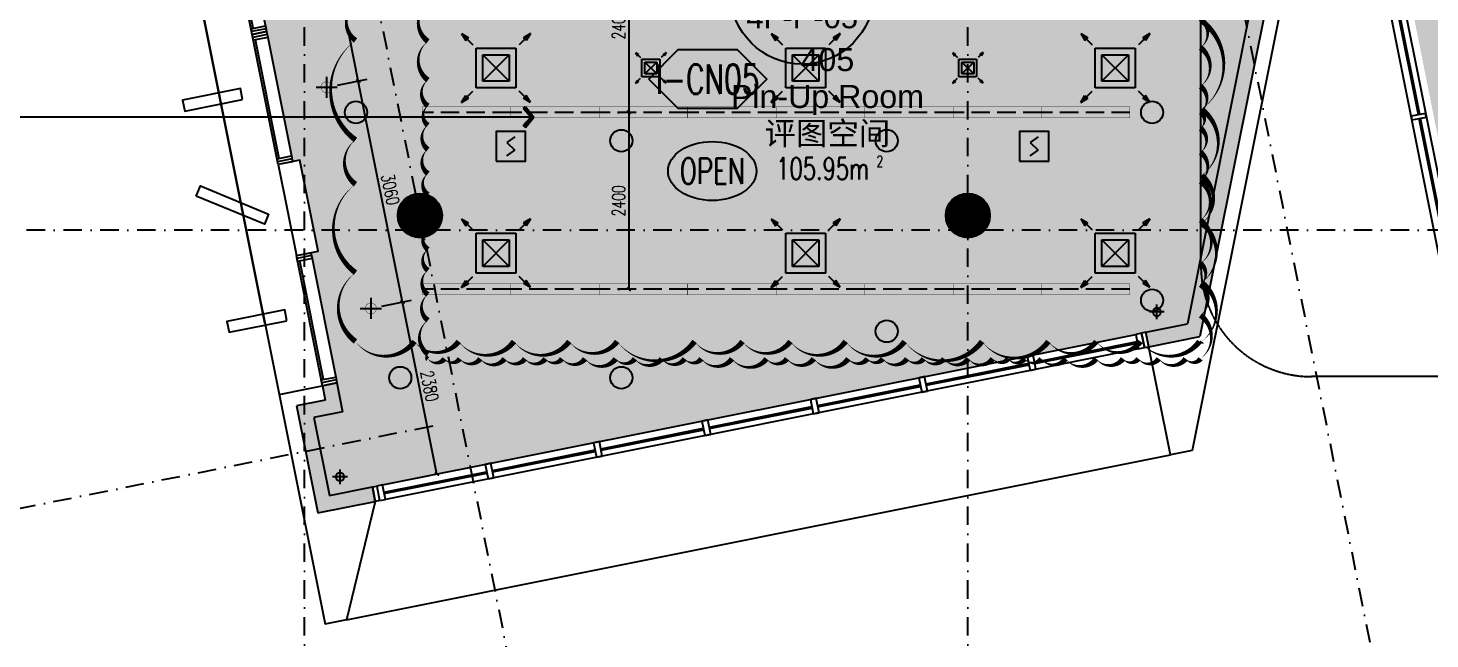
# Model space of a CAD drawing. Extents: x -354516 to 794396, y -401250 to -150594.
# Drawn here: x -26248 to -7231, y -383993 to -375706 of the extents above; entities that cross this region are included whole.
import ezdxf
from ezdxf.enums import TextEntityAlignment as Align

# ---------------------------------------------------------------- set-up
doc = ezdxf.new("R2010")
doc.units = 0
doc.header["$LTSCALE"] = 1000
doc.header["$MEASUREMENT"] = 0
for name, pattern in [('DASH', [0.35, 0.25, -0.1]), ('DASHDOT2', [0.5, 0.25, -0.125, 0, -0.125]), ('DOTE', [2.42, 2, -0.2, 0.02, -0.2])]:
    doc.linetypes.add(name, pattern=pattern)
for name, color, linetype in [('0-吊顶', 6, 'Continuous'), ('0-房间名称', 2, 'Continuous'), ('0-灯具1', 40, 'Continuous'), ('0-灯具修改0109', 140, 'Continuous'), ('0-设备风口（修改）', 71, 'Continuous'), ('A-轴线1', 1, 'DOTE'), ('an-wall', 4, 'Continuous'), ('an-wndw', 2, 'Continuous'), ('an-wndw-mull-h', 2, 'Continuous'), ('A标-索引', 3, 'Continuous'), ('BPM', 4, 'Continuous'), ('COLUMN', 2, 'Continuous'), ('LINE', 11, 'Continuous'), ('M-DUCT-S-DIFF', 6, 'DASH'), ('P-完成面', 4, 'Continuous'), ('PIPE', 3, 'Continuous'), ('PUB_DIM', 3, 'Continuous'), ('PUB_HATCH', 8, 'Continuous'), ('S-PLT', 30, 'Continuous'), ('SEE', 5, 'Continuous'), ('SN', 3, 'Continuous'), ('WALL', 2, 'Continuous'), ('WINDOW', 4, 'Continuous'), ('Z-110', 110, 'Continuous'), ('Z-材料', 3, 'Continuous'), ('墙体', 7, 'Continuous')]:
    doc.layers.add(name, color=color, linetype=linetype)
doc.layers.add('0-地面材质_material hatch', color=251, linetype='Continuous', transparency=0.3)
doc.styles.add('510p-03$0$Arial_2', font='arial.ttf', dxfattribs={"height": 6.392964})
doc.styles.add('510p-04$0$Arial_2', font='arial.ttf', dxfattribs={"height": 6.392964})
doc.styles.add('_TCH_SPACE', font='SIMPLEX', dxfattribs={"bigfont": 'GBCBIG'})
doc.styles.add('DIM', font='SimSun.ttf', dxfattribs={"width": 0.7})
doc.styles.add('DIM_FONT', font='SIMPLEX', dxfattribs={"width": 0.7, "bigfont": 'GBCBIG'})
doc.styles.add('HZ', font='tjromans.shx', dxfattribs={"width": 0.7, "bigfont": 'tjhztxt.shx'})
doc.dimstyles.new('_TCH_ARCH&&50', dxfattribs={"dimscale": 0.5, "dimtxt": 350, "dimasz": 100, "dimexe": 250, "dimexo": 300, "dimgap": 100, "dimtad": 1, "dimdec": 0, "dimzin": 0, "dimdsep": 46, "dimtxsty": 'DIM_FONT', "dimblk": 'ARCHTICK', "dimcen": 0.09, "dimclrd": 3, "dimclre": 3, "dimclrt": 7, "dimazin": 2, "dimtfac": 1, "dimtdec": 0, "dimtix": 1, "dimtmove": 2, "dimatfit": 3, "dimfxl": 0, "dimtolj": 1, "dimtzin": 0, "dimarcsym": 0})
doc.dimstyles.new('DIM', dxfattribs={"dimtxt": 2.5, "dimasz": 1, "dimexe": 1, "dimexo": 1, "dimgap": 1, "dimtad": 1, "dimdec": 0, "dimzin": 0, "dimdsep": 46, "dimtxsty": 'DIM', "dimblk": 'ARCHTICK', "dimcen": 0, "dimclrd": 5, "dimclre": 5, "dimclrt": 35, "dimadec": 0, "dimazin": 0, "dimtfac": 0.5, "dimtdec": 0, "dimtix": 1, "dimtmove": 2, "dimatfit": 2, "dimldrblk": 'A', "dimfxl": 0, "dimtolj": 1, "dimtzin": 0, "dimlwd": -1, "dimlwe": -1, "dimarcsym": 0})
pattern_1 = [(50, (-498310856.17, -3090192758), (537.94513695, -47.06410124), [56.25, -618.75]), (355, (-498310856.17, -3090192758), (-104.06350021, 564.144100275), [45, -495]), (100.45144446, (-498310811.34, -3090192761.9), (433.881635045, 517.07999323), [47.805144, -525.856584]), (46.1842, (-498310856.17, -3090192608), (800.430998, -124.1394606), [84.375, -928.125]), (96.63563549, (-498310789.5, -3090192618.35), (700.99645926, 730.58895058), [71.7077565, -788.78532]), (351.18416399, (-498310856.2, -3090192608), (700.9964588, 730.5889502), [67.5, -742.50000075]), (21, (-498310781.17, -3090192645.5), (447.68028909, -301.964168), [56.25, -618.75]), (326, (-498310781.17, -3090192645.5), (182.48649894, 543.86253379), [45, -495]), (71.45144474, (-498310743.86, -3090192670.66), (630.16678255, 241.898364605), [47.8051425, -525.856584]), (37.5, (-498310856.17, -3090192758), (9.119891488, 249.670390373), [0, -489, 0, -502.5, 0, -496.875]), (7.5, (-498310856.17, -3090192758), (197.302153082, 295.808783912), [0, -286.5, 0, -477.75, 0, -189.375]), (327.5, (-498311023.42, -3090192758), (400.366827129, -16.916153801), [0, -187.5, 0, -585, 0, -776.25]), (317.5, (-498311098.4, -3090192758), (437.389627007, 75.07873675), [0, -243.75, 0, -388.5, 0, -551.25])]

# ---------------------------------------------------------------- blocks, each defined once
blk = doc.blocks.new('A$C4BD07983')
at = {"layer": 'an-wndw-mull-h'}
blk.add_line((0, 0), (0, 200), dxfattribs=at)
blk.add_lwpolyline([(40, 200), (-40, 200), (-40, 0), (40, 0)], close=True, dxfattribs=at)
blk = doc.blocks.new('UBB side window')
at = {"layer": 'SEE'}
blk.add_lwpolyline([(498339312, 3089844226), (498338991, 3089842617)], dxfattribs=at)
at = {"layer": 'WINDOW'}
for points in [[(498339171, 3089842500), (498339524, 3089844265)], [(498339158, 3089842584), (498339479, 3089844192)]]:
    blk.add_lwpolyline(points, dxfattribs=at)
at = {"rotation": 258.6900676666284}
for p in [(498339320, 3089844265), (498338983, 3089842578)]:
    blk.add_blockref('A$C4BD07983', p, dxfattribs=at)
blk = doc.blocks.new('ubb glaz 2')
at = {"layer": 'an-wall'}
for points in [[(498274741, 3089861082), (498274712, 3089861230), (498273927, 3089861073), (498273957, 3089860926), (498274741, 3089861082)], [(498274113, 3089859771), (498274170, 3089859910), (498275094, 3089859529), (498275037, 3089859390), (498274113, 3089859771)], [(498275341, 3089858082), (498275312, 3089858230), (498274527, 3089858073), (498274557, 3089857926), (498275341, 3089858082)], [(498274713, 3089856771), (498274770, 3089856910), (498275694, 3089856529), (498275637, 3089856390), (498274713, 3089856771)]]:
    blk.add_lwpolyline(points, dxfattribs=at)
blk.add_lwpolyline([(498275824, 3089857200), (498276071, 3089855965), (498276365, 3089856024), (498276118, 3089857259)], close=True, dxfattribs=at)
blk.add_point((498274432, 3089861097), dxfattribs=at)
at = {"layer": 'an-wndw'}
for points in [[(498275420, 3089860239), (498275667, 3089859004)], [(498275471, 3089858965), (498275224, 3089860200)], [(498275484, 3089859049), (498275269, 3089860127)]]:
    blk.add_lwpolyline(points, dxfattribs=at)
for p in [(498274732, 3089859597), (498275032, 3089858097), (498275332, 3089856597)]:
    blk.add_point(p, dxfattribs=at)
at = {"layer": 'an-wndw', "xscale": -1}
for p in [(996614395, 17700), (996614995, 14700)]:
    blk.add_blockref('UBB side window', p, dxfattribs=at)
at = {"layer": 'an-wndw-mull-h', "xscale": -1, "rotation": 101.3099323333716}
for p in [(498275428, 3089860200), (498275659, 3089859043)]:
    blk.add_blockref('A$C4BD07983', p, dxfattribs=at)
blk = doc.blocks.new('510p-03$0$SameDrawingTag')
blk.add_line((-6.5, 0), (6.5, 0))
blk.add_circle((0, 0), 6.5)
at = {"style": '510p-03$0$Arial_2'}
blk.add_attdef('DWG#', text='', height=2.5, dxfattribs=at).set_placement((0, 3.25), align=Align.MIDDLE_CENTER)
blk = doc.blocks.new('TJ-FK1')
at = {"color": 95}
for p, q in [((-1.299, 1.299), (-1.034, 1.14)), ((-1.299, 1.299), (-0.875, 0.875)), ((-1.299, 1.299), (-1.14, 1.034)), ((-1.14, 1.034), (-1.034, 1.14)), ((1.299, 1.299), (0.875, 0.875)), ((1.299, 1.299), (1.034, 1.14)), ((1.14, 1.034), (1.034, 1.14)), ((1.299, 1.299), (1.14, 1.034)), ((-1.299, -1.299), (-0.875, -0.875)), ((-1.299, -1.299), (-1.14, -1.034)), ((-1.14, -1.034), (-1.034, -1.14)), ((1.299, -1.299), (0.875, -0.875)), ((1.14, -1.034), (1.034, -1.14)), ((1.299, -1.299), (1.14, -1.034)), ((-1.299, -1.299), (-1.034, -1.14)), ((1.299, -1.299), (1.034, -1.14))]:
    blk.add_line(p, q, dxfattribs=at)
for p, q in [((-0.75, 0.75), (0.75, 0.75)), ((-0.75, -0.75), (-0.75, 0.75)), ((0.75, 0.75), (0.75, -0.75)), ((-0.5, -0.5), (-0.5, 0.5)), ((-0.5, 0.5), (0.5, 0.5)), ((0.5, 0.5), (0.5, -0.5)), ((0.5, -0.5), (-0.5, -0.5)), ((0.75, -0.75), (-0.75, -0.75))]:
    blk.add_line(p, q)
at = {"color": 251}
for p, q in [((-0.5, -0.5), (0.5, 0.5)), ((0.5, -0.5), (-0.5, 0.5))]:
    blk.add_line(p, q, dxfattribs=at)
blk.add_point((0, 0))
blk = doc.blocks.new('$TwtSys$00000128')
h = blk.add_hatch(color=8)
h.dxf.hatch_style = 1
edge = h.paths.add_edge_path()
edge.add_arc((0, 0), 1, 0, 360)
blk.add_circle((0, 0, 0), 1)
blk = doc.blocks.new('PIPE-110')
for p, q in [((86987.5, -205523.5), (87187.5, -205523.5)), ((87087.5, -205623.5), (87087.5, -205423.5))]:
    blk.add_line(p, q)
blk.add_circle((87087.5, -205523.5), 55)
blk = doc.blocks.new('PIPE2')
at = {"layer": 'PIPE', "xscale": -1}
for p in [(118226, -41702), (107146, -43939)]:
    blk.add_blockref('PIPE-110', p, dxfattribs=at)
blk = doc.blocks.new('510p-04$0$material tag')
blk = doc.blocks.new('sdhdfhfdhfhfgffff')
at = {"layer": '0-灯具1'}
for points in [[(-143, 0), (143, 0)], [(0, 143), (0, -143)]]:
    blk.add_lwpolyline(points, dxfattribs=at)
at = {"layer": '0-灯具1', "const_width": 5}
for points in [[(0, 75, 1), (0, -75, 7.992133)], [(0, 75, -1), (0, -75, -7.992133)]]:
    blk.add_lwpolyline(points, format="xyb", dxfattribs=at)
blk = doc.blocks.new('A$C21183209')
at = {"layer": '0-灯具1', "color": 3, "linetype": 'DASH'}
blk.add_line((0, 75), (1200, 75), dxfattribs=at)
at = {"layer": '0-灯具1', "const_width": 5}
blk.add_lwpolyline([(0, 0), (1200, 0), (1200, 150), (0, 150)], close=True, dxfattribs=at)
blk = doc.blocks.new('YG')
at = {"layer": 'BPM', "color": 6, "ltscale": 2}
for p, q in [((53, 328), (-53, 253)), ((-53, 253), (53, 147)), ((-53, 72), (53, 147))]:
    blk.add_line(p, q, dxfattribs=at)
at = {"layer": 'BPM'}
blk.add_lwpolyline([(-200, 0), (200, 0), (200, 400), (-200, 400)], close=True, dxfattribs=at)
blk = doc.blocks.new('_YZH')
at = {"color": 255}
blk.add_circle((0, 0), 0.5, dxfattribs=at)
at = {"layer": 'PUB_HATCH', "color": 250, "const_width": 0.5}
blk.add_lwpolyline([(-0.25, 0, 1), (0.25, 0, 1)], format="xyb", close=True, dxfattribs=at)
blk = doc.blocks.new('GRID')
at = {"layer": '墙体', "color": 250, "linetype": 'DASHDOT2', "lineweight": -3}
for p, q in [((17951.9, 80687.3), (34670.2, -2904.3)), ((6675.2, 78432), (23393.5, -5159.7)), ((19436.4, -11413.5), (19436.4, 30586.5)), ((28436.4, -11413.5), (28436.4, 30586.5)), ((107436.4, 6586.5), (-19063.6, 6586.5))]:
    blk.add_line(p, q, dxfattribs=at)
blk.add_lwpolyline([(-4563.6, -1213.5), (21412.3, 3981.7)], dxfattribs=at)
blk = doc.blocks.new('TL-01')
at = {"layer": 'Z-材料'}
blk.add_lwpolyline([(-8, 0), (-4, 4), (4, 4), (8, 0), (4, -4), (-4, -4)], close=True, dxfattribs=at)
at = {"layer": 'Z-材料', "color": 6, "style": 'HZ', "width": 0.7}
blk.add_attdef('A', text='', height=4.5, dxfattribs=at).set_placement((0, 0), align=Align.MIDDLE_CENTER)
blk = doc.blocks.new('TL-02')
at = {"layer": 'SN'}
blk.add_ellipse((0, 0), major_axis=(-6, 0), ratio=0.666667, dxfattribs=at)
at = {"layer": 'SN', "color": 6, "style": 'HZ', "width": 0.7}
blk.add_attdef('A', text='', height=4.5, dxfattribs=at).set_placement((0, 0), align=Align.MIDDLE_CENTER)
blk = doc.blocks.new('_ArchTick')
at = {"color": 0, "linetype": 'ByBlock', "const_width": 0.4}
blk.add_lwpolyline([(-0.5, -0.5), (0.5, 0.5)], dxfattribs=at)
blk = doc.blocks.new('*D347')
at = {"layer": 'Defpoints', "color": 0}
for p in [(-21598, -379509), (-21168, -379423), (-21131, -381843)]:
    blk.add_point(p, dxfattribs=at)
at = {"layer": 'PUB_DIM', "color": 3, "lineweight": -2}
for p, q in [((-21451, -379480), (-21046, -379399)), ((-20702, -381757), (-21168, -379423)), ((-20984, -381813), (-20579, -381732))]:
    blk.add_line(p, q, dxfattribs=at)
at = {"layer": 'PUB_DIM', "color": 3, "lineweight": -2, "xscale": 50, "yscale": 50, "zscale": 50}
for p, rotation in [((-21168, -379423), 101.3097601559063), ((-20702, -381757), 281.3097601559064)]:
    blk.add_blockref('_ArchTick', p, dxfattribs=dict(at, rotation=rotation))
at = {"layer": 'PUB_DIM', "color": 7, "insert": (-20800, -380563), "char_height": 175, "attachment_point": 5, "rotation": 281.3098, "style": 'DIM_FONT'}
blk.add_mtext('\\A1;2380', dxfattribs=at)
blk = doc.blocks.new('*D348')
at = {"layer": 'Defpoints', "color": 0}
for p in [(-22198, -376509), (-21768, -376423), (-21598, -379509)]:
    blk.add_point(p, dxfattribs=at)
at = {"layer": 'PUB_DIM', "color": 3, "lineweight": -2}
for p, q in [((-22051, -376480), (-21646, -376399)), ((-21168, -379423), (-21768, -376423)), ((-21451, -379480), (-21046, -379399))]:
    blk.add_line(p, q, dxfattribs=at)
at = {"layer": 'PUB_DIM', "color": 3, "lineweight": -2, "xscale": 50, "yscale": 50, "zscale": 50}
for p, rotation in [((-21768, -376423), 101.3097601559063), ((-21168, -379423), 281.3097601559064)]:
    blk.add_blockref('_ArchTick', p, dxfattribs=dict(at, rotation=rotation))
at = {"layer": 'PUB_DIM', "color": 7, "insert": (-21333, -377896), "char_height": 175, "attachment_point": 5, "rotation": 281.3098, "style": 'DIM_FONT'}
blk.add_mtext('\\A1;3060', dxfattribs=at)
blk = doc.blocks.new('*D349')
at = {"layer": 'Defpoints', "color": 0}
for p in [(-22798, -373509), (-22368, -373423), (-22198, -376509)]:
    blk.add_point(p, dxfattribs=at)
at = {"layer": 'PUB_DIM', "color": 3, "lineweight": -2}
for p, q in [((-22651, -373480), (-22246, -373398)), ((-21768, -376423), (-22368, -373423)), ((-22051, -376480), (-21646, -376399))]:
    blk.add_line(p, q, dxfattribs=at)
at = {"layer": 'PUB_DIM', "color": 3, "lineweight": -2, "xscale": 50, "yscale": 50, "zscale": 50}
for p, rotation in [((-22368, -373423), 101.3097601559063), ((-21768, -376423), 281.3097601559064)]:
    blk.add_blockref('_ArchTick', p, dxfattribs=dict(at, rotation=rotation))
at = {"layer": 'PUB_DIM', "color": 7, "insert": (-21933, -374896), "char_height": 175, "attachment_point": 5, "rotation": 281.3098, "style": 'DIM_FONT'}
blk.add_mtext('\\A1;3060', dxfattribs=at)
blk = doc.blocks.new('*D370')
at = {"layer": 'Defpoints', "color": 0}
for p in [(-17724, -374450), (-18099, -376850), (-18099, -376850)]:
    blk.add_point(p, dxfattribs=at)
at = {"layer": 'PUB_DIM', "color": 3, "lineweight": -2}
for p, q in [((-17874, -374450), (-18224, -374450)), ((-18099, -374450), (-18099, -376850)), ((-18249, -376850), (-18224, -376850))]:
    blk.add_line(p, q, dxfattribs=at)
at = {"layer": 'PUB_DIM', "color": 3, "lineweight": -2, "xscale": 50, "yscale": 50, "zscale": 50}
for p, rotation in [((-18099, -374450), 90), ((-18099, -376850), 270)]:
    blk.add_blockref('_ArchTick', p, dxfattribs=dict(at, rotation=rotation))
at = {"layer": 'PUB_DIM', "color": 7, "insert": (-18237, -375650), "char_height": 175, "attachment_point": 5, "rotation": 90, "style": 'DIM_FONT'}
blk.add_mtext('\\A1;2400', dxfattribs=at)
blk = doc.blocks.new('*D371')
at = {"layer": 'Defpoints', "color": 0}
for p in [(-18099, -376850), (-18099, -379250), (-18099, -379250)]:
    blk.add_point(p, dxfattribs=at)
at = {"layer": 'PUB_DIM', "color": 3, "lineweight": -2}
for p, q in [((-18249, -376850), (-18224, -376850)), ((-18099, -376850), (-18099, -379250)), ((-18249, -379250), (-18224, -379250))]:
    blk.add_line(p, q, dxfattribs=at)
at = {"layer": 'PUB_DIM', "color": 3, "lineweight": -2, "xscale": 50, "yscale": 50, "zscale": 50}
for p, rotation in [((-18099, -376850), 90), ((-18099, -379250), 270)]:
    blk.add_blockref('_ArchTick', p, dxfattribs=dict(at, rotation=rotation))
at = {"layer": 'PUB_DIM', "color": 7, "insert": (-18237, -378050), "char_height": 175, "attachment_point": 5, "rotation": 90, "style": 'DIM_FONT'}
blk.add_mtext('\\A1;2400', dxfattribs=at)
blk = doc.blocks.new('A')
at = {"color": 134}
for p, q in [((-0.37, 0), (-2.13, 0)), ((-1.44, 1.15), (-1.09, 1.44)), ((-1.44, 1.15), (-0.37, 0)), ((-1.44, -1.15), (-0.37, 0)), ((-1.09, 1.44), (0, 0)), ((-1.09, -1.44), (0, 0)), ((-1.44, -1.15), (-1.09, -1.44))]:
    blk.add_line(p, q, dxfattribs=at)
for points in [[(-1.44, 1.15), (-1.09, 1.44), (-0.37, 0), (0, 0)], [(-1.44, -1.15), (-1.09, -1.44), (-0.37, 0), (0, 0)]]:
    blk.add_solid(points, dxfattribs=at)

msp = doc.modelspace()

# ---------------------------------------------------------------- hatches: boundary and pattern name
at = {"layer": '0-地面材质_material hatch'}
h = msp.add_hatch(dxfattribs=at)
h.set_pattern_fill('AR-CONC', color=256, scale=75)
h.set_pattern_definition(pattern_1)
h.paths.add_polyline_path([(-8294.4, -371327.3), (-6609.8, -379750.1), (6609.8, -379750.1), (8294.3, -371329.1)])
h = msp.add_hatch(dxfattribs=at)
h.set_pattern_fill('AR-CONC', color=256, scale=75)
h.set_pattern_definition(pattern_1)
h.paths.add_polyline_path([(-21749.3, -372650), (-23530.9, -372649.4), (-23513.9, -372734.4), (-23612, -372754), (-22659, -377519), (-22560.9, -377499.4), (-22313.9, -378734.4), (-22412, -378754), (-22000.1, -380813.2), (-22490.4, -380911.3), (-22259, -382068.1), (-10415, -379699.3), (-9276.9, -374008.8), (-10256.5, -374008.8), (-10488.4, -372850), (-11600, -372850), (-11598.8, -372650), (-13106.9, -372650), (-13100, -372850), (-13200, -372850), (-13200, -373050), (-13800, -373050), (-13800, -372849.5), (-16500, -372850), (-17854.2, -372850), (-19700, -372850), (-19901.5, -372850), (-21749.3, -372850)])
at = {"layer": 'WALL'}
h = msp.add_hatch(color=250, dxfattribs=at)
h.dxf.hatch_style = 1
h.paths.add_polyline_path([(-9378.9, -374008.8), (-9174.9, -374008.8), (-10351.2, -379890.5), (-11045.8, -380029.5), (-11085, -379833.3), (-10521.2, -379720.6)])
h = msp.add_hatch(color=250, dxfattribs=at)
h.dxf.hatch_style = 1
h.paths.add_polyline_path([(-22059, -380519), (-22255.1, -380558.2), (-22215.9, -380754.4), (-22608.1, -380832.8), (-22317.9, -382283.9), (-21538, -382127.9), (-21577.3, -381931.8), (-22161, -382048.5), (-22372.8, -380989.7), (-21980.5, -380911.3)])

# ---------------------------------------------------------------- linework, layer by layer
at = {"layer": '0-吊顶', "linetype": 'DASH', "ltscale": 0.01}
msp.add_lwpolyline([(-8837.6, -369895.7), (7875, -369895.7, -0.4142136), (9375, -371395.7), (9375, -378934.7, -0.4142136), (7875, -380434.7), (-8837.6, -380434.7, -0.4142136), (-10337.6, -378934.7), (-10337.6, -371395.7, -0.4142136)], format="xyb", close=True, dxfattribs=at)
at = {"layer": '0-灯具修改0109'}
msp.add_lwpolyline([(-21806.4, -375374.7, 0, 75, 0.5), (-21806.4, -375874.7, 0, 75, 0.5), (-21806.4, -377224.7, 0, 75, 0.5), (-21806.4, -377824.7, 0, 75, 0.5), (-21806.4, -379024.7, 0, 75, 0.5), (-21806.4, -379957.7, 0, 75, 0.5), (-21006.4, -379957.7, 0, 75, 0.5), (-20406.4, -379957.7, 0, 75, 0.5), (-19656.4, -379957.7, 0, 75, 0.5), (-18906.4, -379957.7, 0, 75, 0.5), (-18256.4, -379957.7, 0, 75, 0.5), (-17206.4, -379957.7, 0, 75, 0.5), (-16556.4, -379957.7, 0, 75, 0.5), (-15906.4, -379957.7, 0, 75, 0.5), (-15156.4, -379957.7, 0, 75, 0.5), (-14356.4, -379957.7, 0, 75, 0.5), (-13306.4, -379957.7, 0, 75, 0.5), (-12406.4, -379957.7, 0, 75, 0.5), (-11756.4, -379957.7, 0, 75, 0.5), (-11156.4, -379957.7, 0, 75, 0.5), (-10356.4, -379957.7, 0, 75, 0.5), (-10326.8, -379957.7, 0, 75, 0.5), (-10326.8, -379157.7, 0, 75, 0.5), (-10326.8, -378357.7, 0, 75, 0.5), (-10326.8, -377707.7, 0, 75, 0.5), (-10326.8, -376807.7, 0, 75, 0.5), (-10326.8, -375607.7, 0, 75, 0.5)], format="xyseb", dxfattribs=at)
at = {"layer": '0-设备风口（修改）'}
msp.add_lwpolyline([(-20824, -375362.7, 0, 75, 0.5), (-20824, -375887.6, 0, 75, 0.5), (-20824, -376412.4, 0, 75, 0.5), (-20824, -376762.4, 0, 75, 0.5), (-20824, -377024.8, 0, 75, 0.5), (-20824, -377352.9, 0, 75, 0.5), (-20824, -377680.9, 0, 75, 0.5), (-20824, -377965.2, 0, 75, 0.5), (-20824, -378424.5, 0, 75, 0.5), (-20824, -378708.8, 0, 75, 0.5), (-20824, -378993.1, 0, 75, 0.5), (-20824, -379321.2, 0, 75, 0.5), (-20824, -379671.1, 0, 75, 0.5), (-20824, -380130.4, 0, 75, 0.5), (-20824, -380192.5, 0, 75, 0.5), (-20598.6, -380192.5, 0, 75, 0.5), (-20390.6, -380192.5, 0, 75, 0.5), (-20113.3, -380192.5, 0, 75, 0.5), (-19783.9, -380192.5, 0, 75, 0.5), (-19506.6, -380192.5, 0, 75, 0.5), (-19229.2, -380192.5, 0, 75, 0.5), (-19003.8, -380192.5, 0, 75, 0.5), (-18691.8, -380192.5, 0, 75, 0.5), (-18275.8, -380192.5, 0, 75, 0.5), (-18015.8, -380192.5, 0, 75, 0.5), (-17651.7, -380192.5, 0, 75, 0.5), (-17339.7, -380192.5, 0, 75, 0.5), (-17114.3, -380192.5, 0, 75, 0.5), (-16698.3, -380192.5, 0, 75, 0.5), (-16230.3, -380192.5, 0, 75, 0.5), (-15952.9, -380192.5, 0, 75, 0.5), (-15588.9, -380192.5, 0, 75, 0.5), (-15120.8, -380192.5, 0, 75, 0.5), (-14860.8, -380192.5, 0, 75, 0.5), (-14652.8, -380192.5, 0, 75, 0.5), (-14323.4, -380192.5, 0, 75, 0.5), (-14098.1, -380192.5, 0, 75, 0.5), (-13820.7, -380192.5, 0, 75, 0.5), (-13491.4, -380192.5, 0, 75, 0.5), (-13162, -380192.5, 0, 75, 0.5), (-12954, -380192.5, 0, 75, 0.5), (-12728.6, -380192.5, 0, 75, 0.5), (-12503.3, -380192.5, 0, 75, 0.5), (-12173.9, -380192.5, 0, 75, 0.5), (-11757.9, -380192.5, 0, 75, 0.5), (-11393.8, -380192.5, 0, 75, 0.5), (-11185.8, -380192.5, 0, 75, 0.5), (-10908.5, -380192.5, 0, 75, 0.5), (-10544.4, -380192.5, 0, 75, 0.5), (-10343, -380192.5, 0, 75, 0.5), (-10343, -379602, 0, 75, 0.5), (-10343, -379186.5, 0, 75, 0.5), (-10343, -378902.2, 0, 75, 0.5), (-10343, -378311.7, 0, 75, 0.5), (-10343, -377786.8, 0, 75, 0.5), (-10343, -377393.1, 0, 75, 0.5), (-10343, -377065.1, 0, 75, 0.5), (-10343, -376846.4, 0, 75, 0.5), (-10343, -376496.4, 0, 75, 0.5), (-10343, -375971.5, 0, 75, 0.5), (-10343, -375577.9, 0, 75, 0.5)], format="xyseb", dxfattribs=at)
at = {"layer": 'P-完成面'}
for p, q in [((-36348.6, -313150), (-22219.8, -383794)), ((-8930.9, -373808.8), (-10456.7, -381437.9)), ((-10752.3, -381497), (-11085, -379833.3)), ((-22843.4, -380675.9), (-22059, -380519)), ((-21928.1, -383732.2), (-10752.3, -381497)), ((-10456.7, -381437.9), (-10752.3, -381497)), ((-21538, -382127.9), (-21928.1, -383732.2)), ((-21928.1, -383732.2), (-22220.5, -383790.6))]:
    msp.add_line(p, q, dxfattribs=at)
for points in [[(-23036.4, -379711.4), (-35478, -317503.4)], [(-22737.6, -379675.6), (-22767, -379528.5), (-23551.4, -379685.4), (-23522, -379832.5), (-22737.6, -379675.6)]]:
    msp.add_lwpolyline(points, dxfattribs=at)
at = {"layer": 'WALL', "color": 0}
for p, q in [((-9378.9, -374008.8), (-10521.2, -379720.6)), ((-9174.9, -374008.8), (-10351.2, -379890.5)), ((-11085, -379833.3), (-10521.2, -379720.6)), ((-11045.8, -380029.4), (-10351.2, -379890.5)), ((-22059, -380519), (-21980.5, -380911.3)), ((-22255.1, -380558.2), (-22215.9, -380754.4)), ((-22215.9, -380754.4), (-22608.1, -380832.8)), ((-22608.1, -380832.8), (-22317.9, -382283.9)), ((-21980.5, -380911.3), (-22372.8, -380989.7)), ((-22372.8, -380989.7), (-22161, -382048.5)), ((-22161, -382048.5), (-21577.3, -381931.8)), ((-21577.3, -381931.8), (-21538, -382127.9)), ((-22317.9, -382283.9), (-21538, -382127.9))]:
    msp.add_line(p, q, dxfattribs=at)
at = {"layer": 'WINDOW', "color": 4}
for p, q in [((-8395.8, -371330), (-6716.8, -379725)), ((-7288.9, -376864.1), (-7485, -376903.4)), ((-7485, -376903.4), (-7475.2, -376952.4)), ((-7475.2, -376952.4), (-7279.1, -376913.2)), ((-7279.1, -376913.2), (-7288.9, -376864.1)), ((-21440, -381904.3), (-11222.3, -379860.9)), ((-11143.8, -379845.2), (-11222.3, -379860.9)), ((-11222.3, -379860.9), (-11183.1, -380057)), ((-11104.6, -380041.4), (-11143.8, -379845.2)), ((-11183.1, -380057), (-21400.7, -382100.4)), ((-12614.7, -380139.4), (-12693.2, -380155.1)), ((-12693.2, -380155.1), (-12653.9, -380351.2)), ((-12575.5, -380335.5), (-12614.7, -380139.4)), ((-11183.1, -380057), (-11104.6, -380041.4)), ((-12653.9, -380351.2), (-12575.5, -380335.5)), ((-14085.6, -380433.6), (-14164, -380449.2)), ((-14164, -380449.2), (-14124.8, -380645.4)), ((-14046.4, -380629.7), (-14085.6, -380433.6)), ((-15556.5, -380727.7), (-15634.9, -380743.4)), ((-15517.2, -380923.8), (-15556.5, -380727.7)), ((-14124.8, -380645.4), (-14046.4, -380629.7)), ((-15634.9, -380743.4), (-15595.7, -380939.5)), ((-15595.7, -380939.5), (-15517.2, -380923.8)), ((-17027.3, -381021.9), (-17105.8, -381037.5)), ((-17105.8, -381037.5), (-17066.6, -381233.7)), ((-16988.1, -381218), (-17027.3, -381021.9)), ((-17066.6, -381233.7), (-16988.1, -381218)), ((-18498.2, -381316), (-18576.7, -381331.7)), ((-18576.7, -381331.7), (-18537.4, -381527.8)), ((-18459, -381512.1), (-18498.2, -381316)), ((-19969.1, -381610.2), (-20047.5, -381625.9)), ((-20047.5, -381625.9), (-20008.3, -381822)), ((-19929.9, -381806.3), (-19969.1, -381610.2)), ((-18537.4, -381527.8), (-18459, -381512.1)), ((-20008.3, -381822), (-19929.9, -381806.3)), ((-21440, -381904.3), (-21518.4, -381920)), ((-21518.4, -381920), (-21479.2, -382116.1)), ((-21400.7, -382100.4), (-21440, -381904.3)), ((-21479.2, -382116.1), (-21400.7, -382100.4))]:
    msp.add_line(p, q, dxfattribs=at)
at = {"layer": 'WINDOW', "color": 3}
for p, q in [((-7387, -376883.7), (-7671.4, -375461.9)), ((-7367.4, -376879.8), (-7651.7, -375458)), ((-7092.8, -378354.6), (-7377.2, -376932.8)), ((-7073.2, -378350.7), (-7357.6, -376928.9)), ((-12595.1, -380237.5), (-11202.7, -379959)), ((-12591.2, -380257.1), (-11198.8, -379978.6)), ((-14066, -380531.6), (-12673.6, -380253.1)), ((-14062.1, -380551.2), (-12669.6, -380272.8)), ((-15536.9, -380825.8), (-14144.4, -380547.3)), ((-15532.9, -380845.4), (-14140.5, -380566.9)), ((-17007.7, -381119.9), (-15615.3, -380841.5)), ((-17003.8, -381139.5), (-15611.4, -380861.1)), ((-18478.6, -381414.1), (-17086.2, -381135.6)), ((-18474.7, -381433.7), (-17082.3, -381155.2)), ((-19949.5, -381708.2), (-18557.1, -381429.8)), ((-19945.6, -381727.8), (-18553.1, -381449.4)), ((-21420.4, -382002.4), (-20027.9, -381723.9)), ((-21416.4, -382022), (-20024, -381743.5))]:
    msp.add_line(p, q, dxfattribs=at)
at = {"layer": 'WINDOW', "color": 4}
msp.add_lwpolyline([(6720.2, -371130), (8639.7, -371130), (6870.7, -379975), (-6870.7, -379975), (-8639.7, -371130), (-6729.8, -371130)], dxfattribs=at)
for points in [[(-11085, -379833.3), (-11143.8, -379845.4), (-11104.6, -380041.2), (-11045.8, -380029.4)], [(-21577.3, -381931.8), (-21518.4, -381920), (-21479.2, -382116.1), (-21538, -382127.9)]]:
    msp.add_lwpolyline(points, close=True, dxfattribs=at)

# ---------------------------------------------------------------- block references
at = {"layer": '0-吊顶'}
ref = msp.add_blockref('510p-03$0$SameDrawingTag', (-15746.7, -375220.7), dxfattribs=dict(at, xscale=150, yscale=150, zscale=150))
ref.add_attrib('DWG#', '1', dxfattribs={"layer": '0', "height": 300, "style": '510p-03$0$Arial_2'}).set_placement((-15746.7, -374881), align=Align.MIDDLE_CENTER)
ref.add_attrib('SHT#', '4F-P-05', dxfattribs={"layer": '0', "height": 300, "style": '510p-03$0$Arial_2'}).set_placement((-15746.7, -375558.6), align=Align.MIDDLE_CENTER)
at = {"layer": '0-房间名称'}
ref = msp.add_blockref('510p-04$0$material tag', (-195783.9, -451966.5), dxfattribs=dict(at, xscale=3.125, yscale=3.125, zscale=3.125))
ref.add_attrib('ROOM_TAG', '405', dxfattribs={"layer": '0', "height": 312.5, "style": '510p-04$0$Arial_2'}).set_placement((-15404.2, -376134.3), align=Align.MIDDLE_CENTER)
ref.add_attrib('NAME_ENG', 'Pin-Up Room', dxfattribs={"layer": '0', "height": 312.5, "style": '510p-04$0$Arial_2'}).set_placement((-15404.2, -376634.3), align=Align.MIDDLE_CENTER)
ref.add_attrib('NAME_CN', '评图空间', dxfattribs={"layer": '0', "height": 312.5, "style": '510p-04$0$Arial_2'}).set_placement((-15404.2, -377134.3), align=Align.MIDDLE_CENTER)
at = {"layer": '0-灯具1'}
for p in [(-22198.1, -376509), (-21598.1, -379509)]:
    msp.add_blockref('sdhdfhfdhfhfgffff', p, dxfattribs=at)
at = {"layer": '0-灯具1', "rotation": 180}
for p in [(-19700, -376775), (-19700, -376775), (-18500, -376775), (-18500, -376775), (-17300, -376775), (-17300, -376775), (-16100, -376775), (-16100, -376775), (-14900, -376775), (-14900, -376775), (-13700, -376775), (-13700, -376775), (-12500, -376775), (-12500, -376775), (-11300, -376775), (-11300, -376775), (-19700, -379175), (-18500, -379175), (-17300, -379175), (-16100, -379175), (-14900, -379175), (-13700, -379175), (-12500, -379175), (-11300, -379175)]:
    msp.add_blockref('A$C21183209', p, dxfattribs=at)
at = {"layer": 'A-轴线1'}
msp.add_blockref('GRID', (-41936.4, -385036.5), dxfattribs=at)
at = {"layer": 'COLUMN', "xscale": 600, "yscale": 600, "zscale": 600}
for p in [(-20932.1, -378250), (-13500.1, -378250)]:
    msp.add_blockref('_YZH', p, dxfattribs=at)
at = {"layer": 'LINE'}
for p in [(-19700, -377510.5), (-12600, -377510.5)]:
    msp.add_blockref('YG', p, dxfattribs=at)
at = {"layer": 'M-DUCT-S-DIFF', "zscale": 0.8000000000000114, "rotation": 180}
for p, xscale, yscale in [((-19900, -376247.2), 360, 360), ((-15700, -376247.2), 360, 360), ((-11500, -376247.2), 360, 360), ((-17800, -376247.2), 160, 160), ((-13500, -376247.2), 160, 160), ((-19900, -378759.8), 360, 360), ((-15700, -378759.8), 360, 360), ((-11500, -378759.8), 360, 360)]:
    msp.add_blockref('TJ-FK1', p, dxfattribs=dict(at, xscale=xscale, yscale=yscale))
at = {"layer": 'P-完成面'}
msp.add_blockref('ubb glaz 2', (-498298678.8, -3090234758), dxfattribs=at)
msp.add_blockref('ubb glaz 2', (-498298678.8, -3090234758), dxfattribs=at)
at = {"layer": 'P-完成面', "xscale": -1}
msp.add_blockref('UBB side window', (498316916.2, -3090223058), dxfattribs=at)
at = {"layer": 'PIPE'}
msp.add_blockref('PIPE2', (-42074.9, -132331.5), dxfattribs=at)
at = {"layer": 'S-PLT', "xscale": 150.0000015, "yscale": 150.0000015, "zscale": 150.0000015}
for p in [(-21800, -376850), (-11000, -376850), (-18200, -377235.1), (-14600, -377235.1), (-11000, -379400), (-14600, -379818.9), (-21200, -380450), (-18200, -380450)]:
    msp.add_blockref('$TwtSys$00000128', p, dxfattribs=at)
at = {"layer": 'Z-110'}
ref = msp.add_blockref('TL-02', (-16966.2, -377646.1), dxfattribs=dict(at, xscale=100, yscale=100, zscale=100))
ref.add_attrib('A', 'OPEN', dxfattribs={"color": 6, "height": 350, "rotation": 0, "style": 'HZ', "width": 0.7}).set_placement((-16966.2, -377646.1), align=Align.MIDDLE_CENTER)
at = {"layer": 'Z-材料'}
ref = msp.add_blockref('TL-01', (-17027.9, -376398.7), dxfattribs=dict(at, xscale=100, yscale=100, zscale=100))
ref.add_attrib('A', 'I-CN05', dxfattribs={"color": 6, "height": 400, "style": 'HZ', "width": 0.7}).set_placement((-17027.9, -376398.7), align=Align.MIDDLE_CENTER)

# ---------------------------------------------------------------- texts
at = {"layer": '0-房间名称', "style": '_TCH_SPACE', "width": 0.705882}
for s, height, p in [('105.95m', 297.5, (-16099.1, -377761.4)), ('2', 148.8, (-14739.1, -377586.4))]:
    msp.add_text(s, height=height, dxfattribs=at).set_placement(p)

# ---------------------------------------------------------------- dimensions: what is measured, and where the dimension line sits
at = {"layer": 'PUB_DIM', "color": 250}
for base, p1, p2, picture, middle in [((-22368.2, -373423), (-22198.1, -376509), (-22798.1, -373509), '*D349', (-21933.4, -374896.1)), ((-21768.2, -376423.1), (-21598.1, -379509), (-22198.1, -376509), '*D348', (-21333.4, -377896.1))]:
    dim = msp.add_linear_dim(base=base, p1=p1, p2=p2, angle=281.30976, text='3060', dimstyle='_TCH_ARCH&&50', dxfattribs=at)
    dim.commit()
    dim.dimension.update_dxf_attribs({"geometry": picture, "text_midpoint": middle})
for base, p1, p2, picture, middle in [((-18099.1, -376850), (-17724.2, -374450), (-18099.1, -376850), '*D370', (-18236.6, -375650)), ((-18099.1, -379250), (-18099.1, -376850), (-18099.1, -379250), '*D371', (-18236.6, -378050))]:
    dim = msp.add_linear_dim(base=base, p1=p1, p2=p2, angle=90, dimstyle='_TCH_ARCH&&50', dxfattribs=at)
    dim.commit()
    dim.dimension.update_dxf_attribs({"geometry": picture, "text_midpoint": middle})
dim = msp.add_aligned_dim(p1=(-21131.4, -381842.6), p2=(-21598.1, -379509), distance=-438.4, dimstyle='_TCH_ARCH&&50', dxfattribs=at)
dim.commit()
dim.dimension.update_dxf_attribs({"geometry": '*D347', "text_midpoint": (-20800.1, -380562.9)})

# ---------------------------------------------------------------- leaders
at = {"layer": 'A标-索引', "color": 3}
msp.add_leader([(-19389.2, -376913.2), (-27785.5, -376913.2)], dimstyle='DIM', override={"dimasz": 100, "dimgap": 1, "dimtad": 0, "dimclrd": 256}, dxfattribs=at)

doc.saveas('drawing.dxf')
